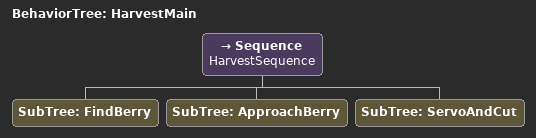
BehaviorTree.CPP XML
<!-- strawberry_harvest.xml Tree 설정!! -->
<root main_tree_to_execute = "HarvestMain" >
  <include path="./strawberry_harves_dummy/FindBerry.xml" />
  <include path="./strawberry_harves_dummy/ApproachBerry.xml" />
  <include path="./strawberry_harves_dummy/ServoAndCut.xml" />
  <BehaviorTree ID="HarvestMain">
    <Sequence name="HarvestSequence">
      <SubTree ID="FindBerry"/>
      <SubTree ID="ApproachBerry"/>
      <SubTree ID="ServoAndCut"/>
    </Sequence>
  </BehaviorTree>
</root>
